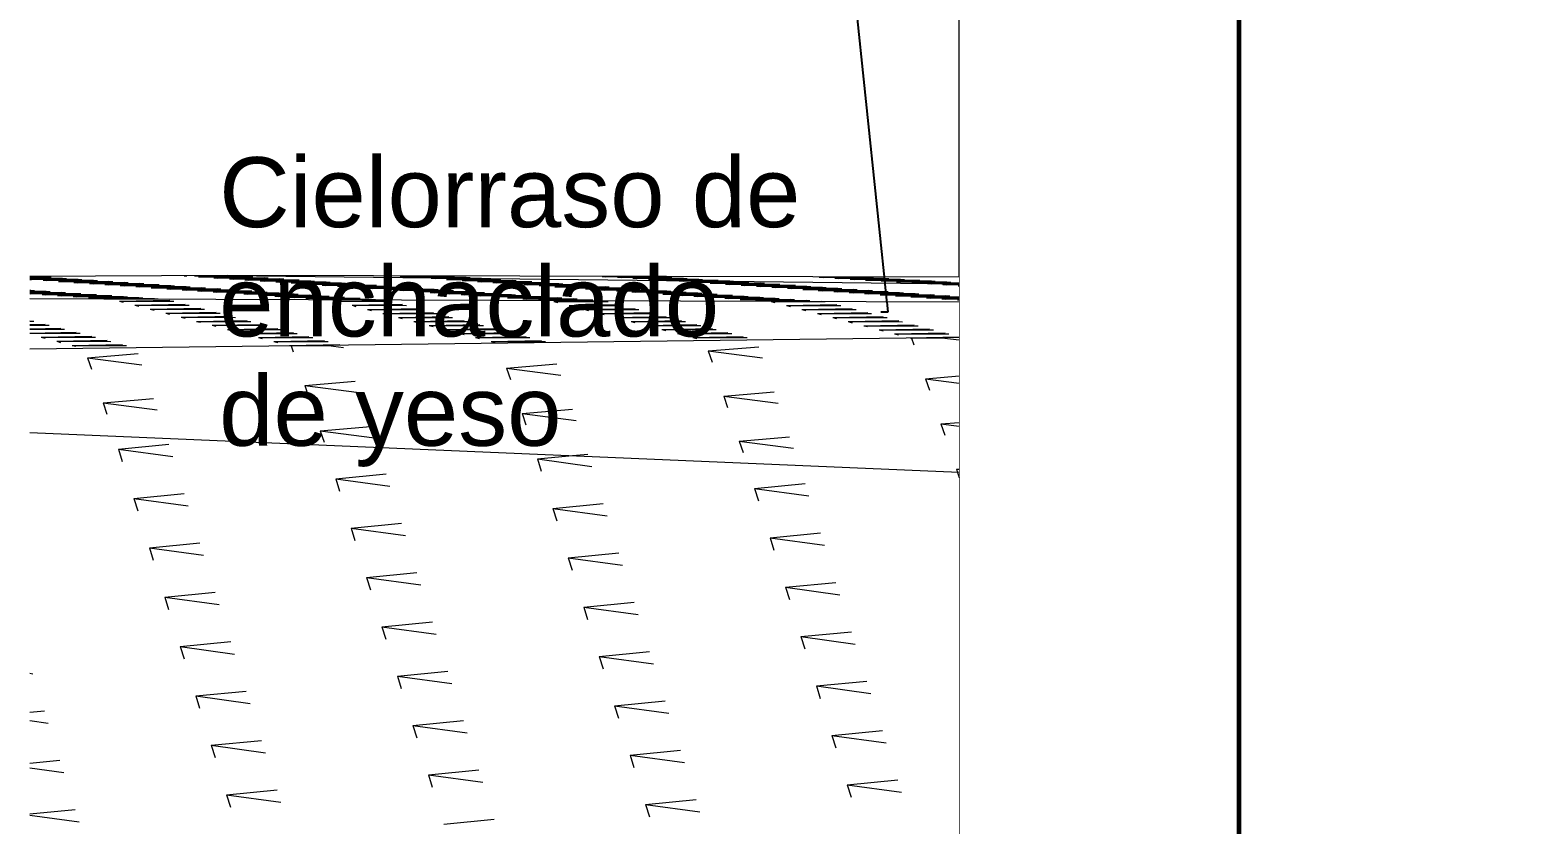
# Model space of a CAD drawing. Header units: metres. Extents: x 48 to 635, y -15 to 39.
# Drawn here: x 419.288 to 421.412, y -13.712 to -12.577 of the extents above; entities that cross this region are included whole.
import ezdxf

# ---------------------------------------------------------------- set-up
doc = ezdxf.new("R2010")
doc.units = ezdxf.units.M
doc.header["$MEASUREMENT"] = 0
doc.linetypes.add('Wipeout_Contour', pattern=[1, 0, -1])
for name, color, linetype in [('Annotation - Label', 7, 'Continuous'), ('Structural - Bearing', 7, 'Continuous'), ('TOPO', 7, 'Continuous')]:
    doc.layers.add(name, color=color, linetype=linetype)
doc.styles.add('GENERATED_STYLE_1', font='')
doc.styles.get('GENERATED_STYLE_1').set_extended_font_data('Arial')
doc.dimstyles.new('GENERATED_STYLE__6', dxfattribs={"dimtxt": 0.18, "dimasz": 0.1368, "dimexe": 0.18, "dimexo": 0.0625, "dimgap": 0.09, "dimtad": 0, "dimtih": 1, "dimtoh": 1, "dimdec": 4, "dimzin": 0, "dimdsep": 46, "dimcen": 0.09, "dimadec": 0, "dimazin": 0, "dimtfac": 1, "dimtdec": 4, "dimtmove": 0, "dimatfit": 3, "dimldrblk": 'ARROWHEAD_11', "dimfxl": 1, "dimtolj": 1, "dimtzin": 0, "dimarcsym": 0})

# ---------------------------------------------------------------- blocks, each defined once
blk = doc.blocks.new('ARROWHEAD_11')
at = {"color": 0, "linetype": 'Continuous', "lineweight": 0}
blk.add_line((0, 0), (-1, 0), dxfattribs=at)
at = {"color": 0, "linetype": 'Continuous', "lineweight": 0, "const_width": 0.25, "flags": 128}
blk.add_lwpolyline([(-0.125, 0, 1), (0.125, 0, 1)], format="xyb", close=True, dxfattribs=at)

msp = doc.modelspace()

# ---------------------------------------------------------------- wipeouts: each hides what was drawn before it
at = {"color": 254, "linetype": 'Wipeout_Contour', "lineweight": 0, "ltscale": 1684.104914}
msp.add_wipeout([(420.6162, -12.145), (420.6162, -14.3355), (421.0162, -14.3355), (421.0162, -12.145)], dxfattribs=at).dxf.layer = 'Structural - Bearing'

# ---------------------------------------------------------------- next in the draw order: linework, layer by layer
at = {"layer": 'Structural - Bearing', "color": 251, "linetype": 'Continuous', "lineweight": 20, "true_color": 0x6a6a6a}
msp.add_line((420.6162, -14.3355), (420.6162, -12.145), dxfattribs=at)

# ---------------------------------------------------------------- next in the draw order: wipeouts: each hides what was drawn before it
at = {"color": 254, "linetype": 'Wipeout_Contour', "lineweight": 0, "ltscale": 1685.815116}
msp.add_wipeout([(421.0162, -11.7968), (421.0162, -14.8013), (421.4662, -14.8013), (421.4662, -11.7175)], dxfattribs=at).dxf.layer = 'Structural - Bearing'

# ---------------------------------------------------------------- next in the draw order: linework, layer by layer
at = {"layer": 'Structural - Bearing', "color": 7, "linetype": 'Continuous', "lineweight": 60}
msp.add_line((421.0162, -12.145), (421.0162, -14.8013), dxfattribs=at)

# ---------------------------------------------------------------- next in the draw order: wipeouts: each hides what was drawn before it
at = {"color": 254, "linetype": 'Wipeout_Contour', "lineweight": 0, "ltscale": 1260.891361}
msp.add_wipeout([(419.57, -12.9279), (420.6162, -12.9399), (420.6162, -12.9304)], dxfattribs=at).dxf.layer = 'TOPO'

# ---------------------------------------------------------------- next in the draw order: wipeouts: each hides what was drawn before it
at = {"color": 254, "linetype": 'Wipeout_Contour', "lineweight": 0, "ltscale": 2100.656424}
msp.add_wipeout([(419.288, -12.9614), (420.6162, -12.9658), (420.6162, -12.9399), (419.57, -12.9279), (419.288, -12.9293)], dxfattribs=at).dxf.layer = 'TOPO'

# ---------------------------------------------------------------- next in the draw order: linework, layer by layer
at = {"layer": 'TOPO', "color": 54, "linetype": 'Continuous', "lineweight": 13}
for p, q in [((419.57, -12.9279), (419.288, -12.9293)), ((419.288, -12.9302), (419.3129, -12.9301)), ((419.288, -12.9304), (419.3184, -12.9305)), ((419.288, -12.9317), (419.335, -12.9316)), ((419.288, -12.9319), (419.3405, -12.932)), ((419.288, -12.9333), (419.3571, -12.9331)), ((419.288, -12.9333), (419.3626, -12.9335)), ((419.288, -12.9335), (419.2905, -12.9337)), ((419.307, -12.9348), (419.3791, -12.9346)), ((419.307, -12.9348), (419.3847, -12.935)), ((419.307, -12.9348), (419.3126, -12.9352)), ((419.3291, -12.9363), (419.4012, -12.9361)), ((419.3291, -12.9363), (419.4067, -12.9365)), ((419.3291, -12.9363), (419.3346, -12.9367)), ((419.3512, -12.9378), (419.4233, -12.9376)), ((419.3512, -12.9378), (419.4288, -12.938)), ((419.3512, -12.9378), (419.3567, -12.9382)), ((419.5088, -12.9282), (419.5126, -12.9285)), ((419.5235, -12.9282), (419.5847, -12.9283)), ((419.5292, -12.9296), (419.6012, -12.9294)), ((419.5292, -12.9296), (419.6068, -12.9298)), ((419.5292, -12.9296), (419.5347, -12.93)), ((419.5512, -12.9311), (419.6233, -12.9309)), ((419.5512, -12.9311), (419.6288, -12.9313)), ((419.5512, -12.9311), (419.5568, -12.9315)), ((419.5574, -12.928), (419.5723, -12.928)), ((420.6162, -12.9304), (419.57, -12.9279)), ((419.57, -12.9279), (420.6162, -12.9399)), ((419.5723, -12.928), (419.5792, -12.928)), ((419.5733, -12.9326), (419.6454, -12.9324)), ((419.5733, -12.9326), (419.6509, -12.9328)), ((419.5733, -12.9326), (419.5788, -12.933)), ((419.5954, -12.9341), (419.6675, -12.9339)), ((419.5954, -12.9341), (419.673, -12.9343)), ((419.5954, -12.9341), (419.6009, -12.9345)), ((419.6175, -12.9356), (419.6896, -12.9354)), ((419.6175, -12.9356), (419.6951, -12.9358)), ((419.6175, -12.9356), (419.623, -12.936)), ((419.6396, -12.9371), (419.7116, -12.9369)), ((419.6396, -12.9371), (419.7172, -12.9373)), ((419.6396, -12.9371), (419.6451, -12.9375)), ((419.8175, -12.9292), (419.8951, -12.9296)), ((419.8175, -12.9292), (419.823, -12.9296)), ((419.8175, -12.9292), (419.8896, -12.9292)), ((419.8396, -12.9305), (419.9172, -12.9308)), ((419.8396, -12.9305), (419.8451, -12.9308)), ((419.8396, -12.9305), (419.9117, -12.9305)), ((419.8617, -12.9319), (419.9095, -12.9318)), ((419.8617, -12.9319), (419.9366, -12.9321)), ((419.8617, -12.9319), (419.8672, -12.9323)), ((419.8837, -12.9334), (419.9558, -12.9332)), ((419.8837, -12.9334), (419.9614, -12.9336)), ((419.8837, -12.9334), (419.8893, -12.9338)), ((419.9058, -12.9349), (419.9779, -12.9347)), ((419.9058, -12.9349), (419.9834, -12.9351)), ((419.9058, -12.9349), (419.9113, -12.9353)), ((419.9095, -12.9318), (419.9338, -12.9318)), ((419.9279, -12.9364), (420, -12.9363)), ((419.9279, -12.9364), (420.0055, -12.9366)), ((419.9279, -12.9364), (419.9334, -12.9368)), ((419.9366, -12.9321), (419.9393, -12.9321)), ((419.95, -12.9379), (420.0221, -12.9378)), ((419.95, -12.9379), (420.0276, -12.9381)), ((419.95, -12.9379), (419.9555, -12.9383)), ((420.1059, -12.9292), (420.1835, -12.9296)), ((420.1059, -12.9292), (420.1114, -12.9296)), ((420.1059, -12.9292), (420.1221, -12.9292)), ((420.1279, -12.9305), (420.2055, -12.9309)), ((420.1279, -12.9305), (420.1335, -12.9308)), ((420.1279, -12.9305), (420.2, -12.9305)), ((420.15, -12.9318), (420.2276, -12.9321)), ((420.15, -12.9318), (420.1555, -12.9321)), ((420.15, -12.9318), (420.2221, -12.9318)), ((420.1721, -12.9331), (420.2497, -12.9334)), ((420.1721, -12.9331), (420.1776, -12.9334)), ((420.1721, -12.9331), (420.2442, -12.9331)), ((420.1942, -12.9344), (420.2718, -12.9347)), ((420.1942, -12.9344), (420.1997, -12.9347)), ((420.1942, -12.9344), (420.2663, -12.9344)), ((420.2163, -12.9357), (420.264, -12.9359)), ((420.2163, -12.9357), (420.2218, -12.9361)), ((420.2163, -12.9357), (420.2467, -12.9357)), ((420.2383, -12.9372), (420.3104, -12.9371)), ((420.2383, -12.9372), (420.3159, -12.9374)), ((420.2383, -12.9372), (420.2439, -12.9376)), ((420.2467, -12.9357), (420.2883, -12.9357)), ((420.264, -12.9359), (420.2939, -12.936)), ((420.4163, -12.9305), (420.4939, -12.9309)), ((420.4163, -12.9305), (420.4218, -12.9309)), ((420.4163, -12.9305), (420.4884, -12.9305)), ((420.4384, -12.9318), (420.516, -12.9321)), ((420.4384, -12.9318), (420.4439, -12.9321)), ((420.4384, -12.9318), (420.5105, -12.9318)), ((420.4604, -12.9331), (420.5381, -12.9334)), ((420.4604, -12.9331), (420.466, -12.9334)), ((420.4604, -12.9331), (420.5325, -12.9331)), ((420.4825, -12.9344), (420.5601, -12.9347)), ((420.4825, -12.9344), (420.488, -12.9347)), ((420.4825, -12.9344), (420.5546, -12.9344)), ((420.5046, -12.9357), (420.5822, -12.936)), ((420.5046, -12.9357), (420.5101, -12.936)), ((420.5046, -12.9357), (420.5767, -12.9357)), ((420.5267, -12.9369), (420.6043, -12.9373)), ((420.5267, -12.9369), (420.5322, -12.9373)), ((420.5267, -12.9369), (420.5988, -12.9369)), ((420.5488, -12.9382), (420.6162, -12.9385)), ((420.5488, -12.9382), (420.5543, -12.9385)), ((420.5488, -12.9382), (420.6162, -12.9382)), ((419.288, -12.9489), (419.2895, -12.9488)), ((419.288, -12.9492), (419.295, -12.9492)), ((419.288, -12.9504), (419.3116, -12.9503)), ((419.288, -12.9506), (419.3171, -12.9507)), ((419.3733, -12.9393), (419.4454, -12.9391)), ((419.3733, -12.9393), (419.4509, -12.9395)), ((419.3733, -12.9393), (419.3788, -12.9397)), ((419.3954, -12.9408), (419.4674, -12.9406)), ((419.3954, -12.9408), (419.473, -12.941)), ((419.3954, -12.9408), (419.4009, -12.9412)), ((419.4174, -12.9423), (419.4895, -12.9421)), ((419.4174, -12.9423), (419.495, -12.9425)), ((419.4174, -12.9423), (419.423, -12.9427)), ((419.4395, -12.9438), (419.5116, -12.9436)), ((419.4395, -12.9438), (419.5171, -12.944)), ((419.4395, -12.9438), (419.445, -12.9442)), ((419.4616, -12.9453), (419.5337, -12.9451)), ((419.4616, -12.9453), (419.5392, -12.9455)), ((419.4616, -12.9453), (419.4671, -12.9457)), ((419.4837, -12.9468), (419.5558, -12.9467)), ((419.4837, -12.9468), (419.5613, -12.947)), ((419.4837, -12.9468), (419.4892, -12.9472)), ((419.5057, -12.9483), (419.5778, -12.9482)), ((419.5057, -12.9483), (419.5834, -12.9485)), ((419.5057, -12.9483), (419.5113, -12.9487)), ((419.5278, -12.9498), (419.5999, -12.9497)), ((419.5278, -12.9498), (419.6054, -12.95)), ((419.5278, -12.9498), (419.5333, -12.9502)), ((419.6616, -12.9386), (419.7337, -12.9384)), ((419.6616, -12.9386), (419.7392, -12.9388)), ((419.6616, -12.9386), (419.6671, -12.939)), ((419.6837, -12.9401), (419.7558, -12.9399)), ((419.6837, -12.9401), (419.7613, -12.9403)), ((419.6837, -12.9401), (419.6892, -12.9405)), ((419.7058, -12.9416), (419.7779, -12.9415)), ((419.7058, -12.9416), (419.7834, -12.9418)), ((419.7058, -12.9416), (419.7113, -12.942)), ((419.7279, -12.9431), (419.8, -12.943)), ((419.7279, -12.9431), (419.8055, -12.9433)), ((419.7279, -12.9431), (419.7334, -12.9435)), ((419.7499, -12.9446), (419.822, -12.9445)), ((419.7499, -12.9446), (419.8275, -12.9448)), ((419.7499, -12.9446), (419.7555, -12.945)), ((419.772, -12.9461), (419.8441, -12.946)), ((419.772, -12.9461), (419.8496, -12.9463)), ((419.772, -12.9461), (419.7775, -12.9465)), ((419.7941, -12.9476), (419.8662, -12.9475)), ((419.7941, -12.9476), (419.8717, -12.9478)), ((419.7941, -12.9476), (419.7996, -12.948)), ((419.8162, -12.9491), (419.8883, -12.949)), ((419.8162, -12.9491), (419.8938, -12.9493)), ((419.8162, -12.9491), (419.8217, -12.9495)), ((419.8383, -12.9506), (419.9103, -12.9505)), ((419.9721, -12.9394), (420.0441, -12.9393)), ((419.9721, -12.9394), (420.0497, -12.9396)), ((419.9721, -12.9394), (419.9776, -12.9398)), ((419.9941, -12.9409), (420.0662, -12.9408)), ((419.9941, -12.9409), (420.0717, -12.9411)), ((419.9941, -12.9409), (419.9997, -12.9413)), ((420.0162, -12.9424), (420.0883, -12.9423)), ((420.0162, -12.9424), (420.0938, -12.9426)), ((420.0162, -12.9424), (420.0217, -12.9428)), ((420.0383, -12.9439), (420.1104, -12.9438)), ((420.0383, -12.9439), (420.1159, -12.9441)), ((420.0383, -12.9439), (420.0438, -12.9443)), ((420.0604, -12.9454), (420.1325, -12.9453)), ((420.0604, -12.9454), (420.138, -12.9456)), ((420.0604, -12.9454), (420.0659, -12.9458)), ((420.0824, -12.9469), (420.1545, -12.9468)), ((420.0824, -12.9469), (420.1601, -12.9471)), ((420.0824, -12.9469), (420.088, -12.9473)), ((420.1045, -12.9484), (420.1766, -12.9483)), ((420.1045, -12.9484), (420.1821, -12.9486)), ((420.1045, -12.9484), (420.11, -12.9488)), ((420.1266, -12.9499), (420.1987, -12.9498)), ((420.1266, -12.9499), (420.2042, -12.9501)), ((420.1266, -12.9499), (420.1321, -12.9503)), ((420.2604, -12.9387), (420.3325, -12.9386)), ((420.2604, -12.9387), (420.338, -12.9389)), ((420.2604, -12.9387), (420.2659, -12.9391)), ((420.2825, -12.9402), (420.3546, -12.9401)), ((420.2825, -12.9402), (420.3601, -12.9404)), ((420.2825, -12.9402), (420.288, -12.9406)), ((420.3046, -12.9417), (420.3767, -12.9416)), ((420.3046, -12.9417), (420.3822, -12.9419)), ((420.3046, -12.9417), (420.3101, -12.9421)), ((420.3266, -12.9432), (420.3987, -12.9431)), ((420.3266, -12.9432), (420.4043, -12.9434)), ((420.3266, -12.9432), (420.3322, -12.9436)), ((420.3487, -12.9447), (420.4208, -12.9446)), ((420.3487, -12.9447), (420.4263, -12.9449)), ((420.3487, -12.9447), (420.3542, -12.9451)), ((420.3708, -12.9462), (420.4429, -12.9461)), ((420.3708, -12.9462), (420.4484, -12.9464)), ((420.3708, -12.9462), (420.3763, -12.9466)), ((420.3929, -12.9477), (420.465, -12.9476)), ((420.3929, -12.9477), (420.4705, -12.9479)), ((420.3929, -12.9477), (420.3984, -12.9481)), ((420.415, -12.9492), (420.487, -12.9491)), ((420.415, -12.9492), (420.4926, -12.9495)), ((420.415, -12.9492), (420.4205, -12.9496)), ((420.437, -12.9508), (420.5091, -12.9506)), ((420.5708, -12.9395), (420.5914, -12.9396)), ((420.5708, -12.9395), (420.5764, -12.9399)), ((420.5708, -12.9395), (420.584, -12.9395)), ((420.5839, -12.9395), (420.6162, -12.9395)), ((420.5914, -12.9396), (420.6162, -12.9397)), ((420.5929, -12.941), (420.6162, -12.9411)), ((420.5929, -12.941), (420.5984, -12.9414)), ((420.5929, -12.941), (420.6162, -12.941)), ((420.615, -12.9425), (420.6162, -12.9426)), ((420.615, -12.9425), (420.6162, -12.9426)), ((420.615, -12.9425), (420.6162, -12.9425))]:
    msp.add_line(p, q, dxfattribs=at)

# ---------------------------------------------------------------- next in the draw order: wipeouts: each hides what was drawn before it
at = {"color": 254, "linetype": 'Wipeout_Contour', "lineweight": 0, "ltscale": 1680.608001}
msp.add_wipeout([(419.288, -12.9614), (419.288, -13.0332), (420.6162, -13.0165), (420.6162, -12.9658)], dxfattribs=at).dxf.layer = 'TOPO'

# ---------------------------------------------------------------- next in the draw order: linework, layer by layer
at = {"layer": 'TOPO', "color": 54, "linetype": 'Continuous', "lineweight": 13}
for p, q in [((419.288, -12.952), (419.3336, -12.9519)), ((419.288, -12.9521), (419.3392, -12.9522)), ((419.288, -12.9535), (419.3557, -12.9534)), ((419.288, -12.9535), (419.3612, -12.9537)), ((419.288, -12.9538), (419.2892, -12.9539)), ((419.3057, -12.955), (419.3778, -12.9549)), ((419.3057, -12.955), (419.3833, -12.9552)), ((419.3057, -12.955), (419.3112, -12.9554)), ((419.3278, -12.9565), (419.3999, -12.9564)), ((419.3278, -12.9565), (419.4054, -12.9567)), ((419.3278, -12.9565), (419.3333, -12.9569)), ((419.3499, -12.958), (419.422, -12.9579)), ((419.3499, -12.958), (419.4275, -12.9582)), ((419.3499, -12.958), (419.3554, -12.9584)), ((419.3719, -12.9595), (419.444, -12.9594)), ((419.3719, -12.9595), (419.4496, -12.9597)), ((419.3719, -12.9595), (419.3775, -12.9599)), ((419.5499, -12.9513), (419.622, -12.9512)), ((419.5499, -12.9513), (419.6275, -12.9515)), ((419.5499, -12.9513), (419.5554, -12.9517)), ((419.572, -12.9528), (419.6441, -12.9527)), ((419.572, -12.9528), (419.6496, -12.953)), ((419.572, -12.9528), (419.5775, -12.9532)), ((419.5941, -12.9543), (419.6661, -12.9542)), ((419.5941, -12.9543), (419.6717, -12.9545)), ((419.5941, -12.9543), (419.5996, -12.9547)), ((419.6161, -12.9558), (419.6882, -12.9557)), ((419.6161, -12.9558), (419.6937, -12.956)), ((419.6161, -12.9558), (419.6217, -12.9562)), ((419.6382, -12.9573), (419.7103, -12.9572)), ((419.6382, -12.9573), (419.7158, -12.9575)), ((419.6382, -12.9573), (419.6437, -12.9577)), ((419.6603, -12.9588), (419.7324, -12.9587)), ((419.6603, -12.9588), (419.7379, -12.959)), ((419.6603, -12.9588), (419.6658, -12.9592)), ((419.8383, -12.9506), (419.9159, -12.9508)), ((419.8383, -12.9506), (419.8438, -12.951)), ((419.8603, -12.9521), (419.9324, -12.952)), ((419.8603, -12.9521), (419.9379, -12.9523)), ((419.8603, -12.9521), (419.8659, -12.9525)), ((419.8824, -12.9536), (419.9545, -12.9535)), ((419.8824, -12.9536), (419.96, -12.9538)), ((419.8824, -12.9536), (419.8879, -12.954)), ((419.9045, -12.9551), (419.9766, -12.955)), ((419.9045, -12.9551), (419.9821, -12.9553)), ((419.9045, -12.9551), (419.91, -12.9555)), ((419.9266, -12.9566), (419.9987, -12.9565)), ((419.9266, -12.9566), (420.0042, -12.9568)), ((419.9266, -12.9566), (419.9321, -12.957)), ((419.9486, -12.9581), (420.0207, -12.958)), ((419.9486, -12.9581), (420.0263, -12.9583)), ((419.9486, -12.9581), (419.9542, -12.9585)), ((419.9707, -12.9596), (420.0428, -12.9595)), ((420.1487, -12.9514), (420.2208, -12.9513)), ((420.1487, -12.9514), (420.2263, -12.9516)), ((420.1487, -12.9514), (420.1542, -12.9518)), ((420.1708, -12.9529), (420.2428, -12.9528)), ((420.1708, -12.9529), (420.2484, -12.9531)), ((420.1708, -12.9529), (420.1763, -12.9533)), ((420.1928, -12.9544), (420.2649, -12.9543)), ((420.1928, -12.9544), (420.2704, -12.9547)), ((420.1928, -12.9544), (420.1984, -12.9548)), ((420.2149, -12.956), (420.287, -12.9558)), ((420.2149, -12.956), (420.2925, -12.9562)), ((420.2149, -12.956), (420.2204, -12.9563)), ((420.237, -12.9575), (420.3091, -12.9573)), ((420.237, -12.9575), (420.3146, -12.9577)), ((420.237, -12.9575), (420.2425, -12.9578)), ((420.2591, -12.959), (420.3312, -12.9588)), ((420.2591, -12.959), (420.3367, -12.9592)), ((420.2591, -12.959), (420.2646, -12.9593)), ((420.437, -12.9508), (420.5146, -12.951)), ((420.437, -12.9508), (420.4426, -12.9511)), ((420.4591, -12.9523), (420.5312, -12.9521)), ((420.4591, -12.9523), (420.5367, -12.9525)), ((420.4591, -12.9523), (420.4646, -12.9526)), ((420.4812, -12.9538), (420.5533, -12.9536)), ((420.4812, -12.9538), (420.5588, -12.954)), ((420.4812, -12.9538), (420.4867, -12.9541)), ((420.5033, -12.9553), (420.5754, -12.9551)), ((420.5033, -12.9553), (420.5809, -12.9555)), ((420.5033, -12.9553), (420.5088, -12.9556)), ((420.5253, -12.9568), (420.5974, -12.9566)), ((420.5253, -12.9568), (420.603, -12.957)), ((420.5253, -12.9568), (420.5309, -12.9571)), ((420.5474, -12.9583), (420.6162, -12.9581)), ((420.5474, -12.9583), (420.6162, -12.9584)), ((420.5474, -12.9583), (420.5529, -12.9586)), ((420.6162, -12.9658), (419.288, -12.9614)), ((419.394, -12.961), (419.4661, -12.9609)), ((419.394, -12.961), (419.4716, -12.9612)), ((419.394, -12.961), (419.3995, -12.9614)), ((419.4161, -12.9646), (419.4882, -12.9632)), ((419.4161, -12.9646), (419.4937, -12.9647)), ((419.4161, -12.9646), (419.4216, -12.9661)), ((419.4382, -12.9704), (419.5103, -12.969)), ((419.4382, -12.9704), (419.5158, -12.9704)), ((419.4382, -12.9704), (419.4437, -12.9718)), ((419.4603, -12.9761), (419.5323, -12.9747)), ((419.4603, -12.9761), (419.5379, -12.9762)), ((419.4603, -12.9761), (419.4658, -12.9776)), ((419.4823, -12.9819), (419.5544, -12.9805)), ((419.6824, -12.9603), (419.7545, -12.9602)), ((419.6824, -12.9603), (419.76, -12.9605)), ((419.6824, -12.9603), (419.6879, -12.9607)), ((419.7045, -12.9618), (419.7765, -12.9617)), ((419.7045, -12.9618), (419.7821, -12.962)), ((419.7045, -12.9618), (419.71, -12.9622)), ((419.7265, -12.9648), (419.7986, -12.9634)), ((419.7265, -12.9648), (419.8041, -12.9648)), ((419.7265, -12.9648), (419.732, -12.9662)), ((419.7486, -12.9705), (419.8207, -12.9691)), ((419.7486, -12.9705), (419.8262, -12.9706)), ((419.7486, -12.9705), (419.7541, -12.972)), ((419.7707, -12.9763), (419.8428, -12.9749)), ((419.7707, -12.9763), (419.8483, -12.9763)), ((419.7707, -12.9763), (419.7762, -12.9777)), ((419.7928, -12.982), (419.8649, -12.9806)), ((419.9707, -12.9596), (420.0483, -12.9599)), ((419.9707, -12.9596), (419.9762, -12.96)), ((419.9928, -12.9611), (420.0649, -12.961)), ((419.9928, -12.9611), (420.0704, -12.9614)), ((419.9928, -12.9611), (419.9983, -12.9615)), ((420.0149, -12.9627), (420.087, -12.9625)), ((420.0149, -12.9627), (420.0925, -12.9629)), ((420.0149, -12.9627), (420.0204, -12.963)), ((420.037, -12.9649), (420.0838, -12.964)), ((420.037, -12.9649), (420.1146, -12.965)), ((420.037, -12.9649), (420.0425, -12.9664)), ((420.059, -12.9707), (420.1311, -12.9693)), ((420.059, -12.9707), (420.1366, -12.9707)), ((420.059, -12.9707), (420.0646, -12.9721)), ((420.0811, -12.9764), (420.1532, -12.975)), ((420.0811, -12.9764), (420.1587, -12.9765)), ((420.0811, -12.9764), (420.0866, -12.9779)), ((420.0838, -12.964), (420.109, -12.964)), ((420.1032, -12.9822), (420.1753, -12.9808)), ((420.2812, -12.9605), (420.3532, -12.9603)), ((420.2812, -12.9605), (420.3588, -12.9607)), ((420.2812, -12.9605), (420.2867, -12.9608)), ((420.3032, -12.962), (420.3753, -12.9618)), ((420.3032, -12.962), (420.3808, -12.9622)), ((420.3032, -12.962), (420.3087, -12.9623)), ((420.3253, -12.9635), (420.3974, -12.9633)), ((420.3253, -12.9635), (420.4029, -12.9637)), ((420.3253, -12.9635), (420.3308, -12.9638)), ((420.3474, -12.9651), (420.3559, -12.9649)), ((420.3474, -12.9651), (420.416, -12.9651)), ((420.3474, -12.9651), (420.3529, -12.9665)), ((420.3559, -12.9649), (420.4195, -12.9648)), ((420.3695, -12.9709), (420.4416, -12.9695)), ((420.3695, -12.9709), (420.4471, -12.9709)), ((420.3695, -12.9709), (420.375, -12.9723)), ((420.3915, -12.9766), (420.4636, -12.9752)), ((420.3915, -12.9766), (420.4692, -12.9766)), ((420.3915, -12.9766), (420.3971, -12.978)), ((420.416, -12.9651), (420.425, -12.9652)), ((420.5695, -12.9598), (420.6162, -12.9596)), ((420.5695, -12.9598), (420.6162, -12.9599)), ((420.5695, -12.9598), (420.575, -12.9601)), ((420.5916, -12.9613), (420.6162, -12.9612)), ((420.5916, -12.9613), (420.6162, -12.9613)), ((420.5916, -12.9613), (420.5971, -12.9616)), ((420.6137, -12.9628), (420.6162, -12.9628)), ((420.6137, -12.9628), (420.6162, -12.9629)), ((420.6137, -12.9628), (420.6162, -12.9628)), ((419.288, -12.9918), (419.2881, -12.9918)), ((419.288, -12.9932), (419.2937, -12.9932)), ((419.288, -12.998), (419.3102, -12.9976)), ((419.288, -12.999), (419.3157, -12.999)), ((419.4823, -12.9819), (419.5599, -12.9819)), ((419.4823, -12.9819), (419.4879, -12.9833)), ((419.5044, -12.9876), (419.5765, -12.9862)), ((419.5044, -12.9876), (419.582, -12.9877)), ((419.5044, -12.9876), (419.5099, -12.9891)), ((419.5265, -12.9934), (419.5986, -12.992)), ((419.5265, -12.9934), (419.6041, -12.9934)), ((419.5265, -12.9934), (419.532, -12.9948)), ((419.5486, -12.9991), (419.6207, -12.9977)), ((419.5486, -12.9991), (419.6262, -12.9992)), ((419.5486, -12.9991), (419.5541, -13.0005)), ((419.7928, -12.982), (419.8704, -12.9821)), ((419.7928, -12.982), (419.7983, -12.9835)), ((419.8148, -12.9878), (419.8869, -12.9864)), ((419.8148, -12.9878), (419.8924, -12.9878)), ((419.8148, -12.9878), (419.8204, -12.9892)), ((419.8369, -12.9935), (419.909, -12.9921)), ((419.8369, -12.9935), (419.9145, -12.9936)), ((419.8369, -12.9935), (419.8424, -12.995)), ((419.859, -12.9993), (419.9311, -12.9979)), ((419.859, -12.9993), (419.9366, -12.9993)), ((419.859, -12.9993), (419.8645, -13.0007)), ((420.1032, -12.9822), (420.1808, -12.9822)), ((420.1032, -12.9822), (420.1087, -12.9836)), ((420.1253, -12.9879), (420.1974, -12.9865)), ((420.1253, -12.9879), (420.2029, -12.988)), ((420.1253, -12.9879), (420.1308, -12.9894)), ((420.1473, -12.9937), (420.2194, -12.9923)), ((420.1473, -12.9937), (420.225, -12.9937)), ((420.1473, -12.9937), (420.1529, -12.9951)), ((420.1694, -12.9994), (420.2415, -12.998)), ((420.1694, -12.9994), (420.247, -12.9995)), ((420.1694, -12.9994), (420.1749, -13.0009)), ((420.4136, -12.9823), (420.4857, -12.9809)), ((420.4136, -12.9823), (420.4912, -12.9824)), ((420.4136, -12.9823), (420.4191, -12.9838)), ((420.4357, -12.9881), (420.5078, -12.9867)), ((420.4357, -12.9881), (420.5133, -12.9881)), ((420.4357, -12.9881), (420.4412, -12.9895)), ((420.4578, -12.9938), (420.5299, -12.9924)), ((420.4578, -12.9938), (420.5354, -12.9939)), ((420.4578, -12.9938), (420.4633, -12.9953)), ((420.4799, -12.9996), (420.5519, -12.9982)), ((420.4799, -12.9996), (420.5575, -12.9996)), ((420.4799, -12.9996), (420.4854, -13.001)), ((419.288, -13.0042), (419.3323, -13.0033)), ((419.288, -13.0047), (419.3378, -13.0047)), ((419.5706, -13.0049), (419.6427, -13.0035)), ((419.5706, -13.0049), (419.6483, -13.0049)), ((419.8811, -13.005), (419.9532, -13.0036)), ((419.8811, -13.005), (419.9587, -13.0051)), ((420.1915, -13.0052), (420.2636, -13.0038)), ((420.1915, -13.0052), (420.2691, -13.0052)), ((420.5019, -13.0053), (420.574, -13.0039)), ((420.5019, -13.0053), (420.5795, -13.0054))]:
    msp.add_line(p, q, dxfattribs=at)

# ---------------------------------------------------------------- next in the draw order: leaders
at = {"layer": 'Annotation - Label', "color": 151, "linetype": 'Continuous', "lineweight": 20, "true_color": 0x80c2ff, "annotation_type": 0, "has_hookline": 1, "hookline_direction": 1, "text_width": 0.8172}
msp.add_leader([(420.427, -12.145), (420.5144, -12.9801), (420.5045, -12.9801)], dimstyle='GENERATED_STYLE__6', dxfattribs=at)

# ---------------------------------------------------------------- next in the draw order: wipeouts: each hides what was drawn before it
at = {"color": 254, "linetype": 'Wipeout_Contour', "lineweight": 0, "ltscale": 1680.620293}
msp.add_wipeout([(419.288, -13.0332), (419.288, -13.1527), (420.6162, -13.2095), (420.6162, -13.0165)], dxfattribs=at).dxf.layer = 'TOPO'

# ---------------------------------------------------------------- next in the draw order: linework, layer by layer
at = {"layer": 'TOPO', "color": 54, "linetype": 'Continuous', "lineweight": 13}
for p, q in [((419.288, -13.0103), (419.3544, -13.009)), ((419.288, -13.0105), (419.3599, -13.0105)), ((420.6162, -13.0165), (419.288, -13.0332)), ((419.3044, -13.0162), (419.3765, -13.0148)), ((419.3044, -13.0162), (419.382, -13.0162)), ((419.3044, -13.0162), (419.3099, -13.0176)), ((419.3265, -13.0219), (419.3985, -13.0205)), ((419.3265, -13.0219), (419.4041, -13.022)), ((419.3265, -13.0219), (419.332, -13.0234)), ((419.5706, -13.0049), (419.5762, -13.0063)), ((419.5927, -13.0106), (419.6648, -13.0092)), ((419.5927, -13.0106), (419.6703, -13.0106)), ((419.5927, -13.0106), (419.5982, -13.012)), ((419.6148, -13.0164), (419.6869, -13.015)), ((419.6148, -13.0164), (419.6924, -13.0164)), ((419.6148, -13.0164), (419.6203, -13.0178)), ((419.6369, -13.0221), (419.709, -13.0207)), ((419.6369, -13.0221), (419.7145, -13.0221)), ((419.6369, -13.0221), (419.6424, -13.0235)), ((419.8811, -13.005), (419.8866, -13.0065)), ((419.9032, -13.0108), (419.9752, -13.0094)), ((419.9032, -13.0108), (419.9808, -13.0108)), ((419.9032, -13.0108), (419.9087, -13.0122)), ((419.9252, -13.0165), (419.9973, -13.0151)), ((419.9252, -13.0165), (420.0028, -13.0165)), ((419.9252, -13.0165), (419.9308, -13.0179)), ((419.9473, -13.0223), (420.0194, -13.0209)), ((419.9473, -13.0223), (420.0249, -13.0223)), ((419.9473, -13.0223), (419.9528, -13.0237)), ((420.1915, -13.0052), (420.197, -13.0066)), ((420.2136, -13.0109), (420.2857, -13.0095)), ((420.2136, -13.0109), (420.2912, -13.011)), ((420.2136, -13.0109), (420.2191, -13.0124)), ((420.2357, -13.0167), (420.3077, -13.0153)), ((420.2357, -13.0167), (420.3133, -13.0167)), ((420.2357, -13.0167), (420.2412, -13.0181)), ((420.5019, -13.0053), (420.5075, -13.0068)), ((420.524, -13.0111), (420.5961, -13.0097)), ((420.524, -13.0111), (420.6016, -13.0111)), ((420.524, -13.0111), (420.5295, -13.0125)), ((420.5461, -13.0168), (420.6162, -13.0155)), ((420.5461, -13.0168), (420.5916, -13.0168)), ((420.5461, -13.0168), (420.5483, -13.0174)), ((420.5483, -13.0174), (420.5516, -13.0271)), ((420.5916, -13.0168), (420.6162, -13.02)), ((419.3485, -13.0277), (419.4206, -13.0263)), ((419.3485, -13.0277), (419.4261, -13.0277)), ((419.3485, -13.0277), (419.354, -13.0291)), ((419.3706, -13.0454), (419.4427, -13.0392)), ((419.659, -13.0278), (419.731, -13.0264)), ((419.659, -13.0278), (419.715, -13.0279)), ((419.659, -13.0278), (419.6616, -13.0285)), ((419.6616, -13.0285), (419.6645, -13.0368)), ((419.715, -13.0279), (419.7366, -13.0306)), ((420.2577, -13.0357), (420.3298, -13.0296)), ((420.2577, -13.0357), (420.3353, -13.0457)), ((420.2577, -13.0357), (420.2633, -13.0519)), ((419.3706, -13.0454), (419.4482, -13.0554)), ((419.3706, -13.0454), (419.3761, -13.0616)), ((419.9694, -13.0605), (420.0415, -13.0543)), ((419.9694, -13.0605), (420.047, -13.0704)), ((419.9694, -13.0605), (419.9749, -13.0766)), ((419.681, -13.0852), (419.7531, -13.079)), ((419.681, -13.0852), (419.7586, -13.0952)), ((419.681, -13.0852), (419.6866, -13.1013)), ((420.5682, -13.0755), (420.6162, -13.0714)), ((420.5682, -13.0755), (420.6162, -13.0817)), ((420.5682, -13.0755), (420.5737, -13.0917)), ((419.3927, -13.1099), (419.4648, -13.1038)), ((420.2798, -13.1003), (420.3519, -13.0941)), ((420.2798, -13.1003), (420.3574, -13.1102)), ((420.2798, -13.1003), (420.2853, -13.1164)), ((419.3927, -13.1099), (419.4703, -13.1199)), ((419.3927, -13.1099), (419.3982, -13.1261)), ((419.9915, -13.125), (420.0636, -13.1188)), ((419.9915, -13.125), (420.0691, -13.1349)), ((419.9915, -13.125), (419.997, -13.1411)), ((420.5902, -13.14), (420.6162, -13.1378))]:
    msp.add_line(p, q, dxfattribs=at)

# ---------------------------------------------------------------- next in the draw order: wipeouts: each hides what was drawn before it
at = {"color": 254, "linetype": 'Wipeout_Contour', "lineweight": 0, "ltscale": 2941.284325}
msp.add_wipeout([(419.288, -13.1527), (419.288, -14.1894), (419.8162, -14.3208), (419.8162, -14.2913), (420.0371, -14.2913), (420.6162, -14.1435), (420.6162, -13.2095)], dxfattribs=at).dxf.layer = 'TOPO'

# ---------------------------------------------------------------- next in the draw order: linework, layer by layer
at = {"layer": 'TOPO', "color": 54, "linetype": 'Continuous', "lineweight": 13}
for p, q in [((419.7031, -13.1497), (419.7752, -13.1435)), ((419.7031, -13.1497), (419.7807, -13.1597)), ((419.7031, -13.1497), (419.7086, -13.1658)), ((420.5902, -13.14), (420.6162, -13.1434)), ((420.5902, -13.14), (420.5958, -13.1562)), ((420.6162, -13.2095), (419.288, -13.1527)), ((419.4148, -13.176), (419.4869, -13.1689)), ((420.3019, -13.1648), (420.374, -13.1586)), ((420.3019, -13.1648), (420.3795, -13.1747)), ((420.3019, -13.1648), (420.3074, -13.1809)), ((419.4148, -13.176), (419.4924, -13.1866)), ((419.4148, -13.176), (419.4203, -13.1936)), ((420.0135, -13.19), (420.0585, -13.1856)), ((420.0135, -13.19), (420.0912, -13.2006)), ((420.0135, -13.19), (420.0191, -13.2077)), ((420.0585, -13.1856), (420.0856, -13.1833)), ((419.7252, -13.2183), (419.7973, -13.2112)), ((420.6123, -13.2046), (420.6162, -13.2042)), ((420.6123, -13.2046), (420.6162, -13.2051)), ((420.6123, -13.2046), (420.614, -13.2094)), ((420.614, -13.2094), (420.6162, -13.2165)), ((419.7252, -13.2183), (419.8028, -13.2289)), ((419.7252, -13.2183), (419.7307, -13.2359)), ((420.324, -13.2323), (420.3961, -13.2253)), ((420.324, -13.2323), (420.4016, -13.2429)), ((420.324, -13.2323), (420.3295, -13.25)), ((419.4368, -13.2465), (419.5089, -13.2395)), ((419.4368, -13.2465), (419.5144, -13.2571)), ((419.4368, -13.2465), (419.4424, -13.2641)), ((420.0356, -13.2606), (420.1077, -13.2535)), ((420.0356, -13.2606), (420.1132, -13.2711)), ((420.0356, -13.2606), (420.0411, -13.2782)), ((419.7473, -13.2888), (419.8194, -13.2817)), ((419.7473, -13.2888), (419.8249, -13.2994)), ((419.7473, -13.2888), (419.7528, -13.3064)), ((420.3461, -13.3029), (420.4181, -13.2958)), ((419.4589, -13.317), (419.531, -13.31)), ((419.4589, -13.317), (419.5365, -13.3276)), ((419.4589, -13.317), (419.4644, -13.3347)), ((420.3461, -13.3029), (420.4237, -13.3134)), ((420.3461, -13.3029), (420.3516, -13.3205)), ((420.0577, -13.3311), (420.1298, -13.324)), ((420.0577, -13.3311), (420.1353, -13.3417)), ((420.0577, -13.3311), (420.0632, -13.3487)), ((419.7693, -13.3593), (419.8414, -13.3523)), ((419.7693, -13.3593), (419.847, -13.3699)), ((419.7693, -13.3593), (419.7749, -13.377)), ((419.481, -13.3876), (419.5531, -13.3805)), ((420.3681, -13.3734), (420.4402, -13.3663)), ((420.3681, -13.3734), (420.4457, -13.384)), ((420.3681, -13.3734), (420.3736, -13.391)), ((419.481, -13.3876), (419.5586, -13.3981)), ((419.481, -13.3876), (419.4865, -13.4052)), ((420.0798, -13.4016), (420.1519, -13.3946)), ((420.0798, -13.4016), (420.1574, -13.4122)), ((420.0798, -13.4016), (420.0853, -13.4192)), ((419.7914, -13.4299), (419.8635, -13.4228)), ((419.7914, -13.4299), (419.869, -13.4404)), ((419.7914, -13.4299), (419.7969, -13.4475)), ((420.3902, -13.4439), (420.4623, -13.4368)), ((420.3902, -13.4439), (420.4678, -13.4545)), ((420.3902, -13.4439), (420.3957, -13.4615)), ((419.5031, -13.4581), (419.5752, -13.451)), ((419.5031, -13.4581), (419.5807, -13.4687)), ((419.5031, -13.4581), (419.5086, -13.4757)), ((420.1019, -13.4721), (420.1739, -13.4651)), ((420.1019, -13.4721), (420.1795, -13.4827)), ((420.1019, -13.4721), (420.1074, -13.4898)), ((419.288, -13.4963), (419.2923, -13.4969)), ((419.8135, -13.5004), (419.8856, -13.4933)), ((419.8135, -13.5004), (419.8911, -13.5109)), ((419.8135, -13.5004), (419.819, -13.518)), ((420.4123, -13.5144), (420.4844, -13.5074)), ((419.5252, -13.5286), (419.5972, -13.5216)), ((419.5252, -13.5286), (419.6028, -13.5392)), ((419.5252, -13.5286), (419.5307, -13.5462)), ((420.4123, -13.5144), (420.4899, -13.525)), ((420.4123, -13.5144), (420.4178, -13.5321)), ((419.288, -13.5518), (419.3089, -13.5498)), ((420.1239, -13.5427), (420.196, -13.5356)), ((420.1239, -13.5427), (420.2015, -13.5532)), ((420.1239, -13.5427), (420.1295, -13.5603)), ((419.288, -13.5638), (419.3144, -13.5674)), ((419.8356, -13.5709), (419.9077, -13.5638)), ((419.8356, -13.5709), (419.9132, -13.5815)), ((419.8356, -13.5709), (419.8411, -13.5885)), ((419.5472, -13.5991), (419.6193, -13.5921)), ((420.4344, -13.585), (420.5065, -13.5779)), ((420.4344, -13.585), (420.512, -13.5955)), ((420.4344, -13.585), (420.4399, -13.6026)), ((419.5472, -13.5991), (419.6248, -13.6097)), ((419.5472, -13.5991), (419.5528, -13.6168)), ((420.146, -13.6132), (420.2181, -13.6061)), ((420.146, -13.6132), (420.2236, -13.6238)), ((420.146, -13.6132), (420.1515, -13.6308)), ((419.288, -13.6245), (419.331, -13.6203)), ((419.288, -13.6313), (419.3365, -13.6379)), ((419.8577, -13.6414), (419.9297, -13.6344)), ((419.8577, -13.6414), (419.9353, -13.652)), ((419.8577, -13.6414), (419.8632, -13.6591)), ((420.4564, -13.6555), (420.5285, -13.6484)), ((420.4564, -13.6555), (420.534, -13.666)), ((420.4564, -13.6555), (420.462, -13.6731)), ((419.5693, -13.6697), (419.6414, -13.6626)), ((419.5693, -13.6697), (419.6469, -13.6802)), ((419.5693, -13.6697), (419.5748, -13.6873)), ((420.1681, -13.6837), (420.2402, -13.6767)), ((419.288, -13.6972), (419.353, -13.6908)), ((419.288, -13.6988), (419.3586, -13.7085)), ((420.1681, -13.6837), (420.2457, -13.6943)), ((420.1681, -13.6837), (420.1736, -13.7013)), ((419.8797, -13.7119), (419.9518, -13.7049))]:
    msp.add_line(p, q, dxfattribs=at)

# ---------------------------------------------------------------- next in the draw order: texts
at = {"layer": 'Annotation - Label', "color": 5, "linetype": 'Continuous', "lineweight": 25, "insert": (419.5587, -12.9801), "char_height": 0.1, "width": 0.855776, "attachment_point": 4, "line_spacing_factor": 0.936675, "style": 'GENERATED_STYLE_1'}
msp.add_mtext('\\A1;{\\pql;\\fArial|b0|i0|c0|p34;Cielorraso de enchaclado de yeso}', dxfattribs=at)

doc.saveas('drawing.dxf')
